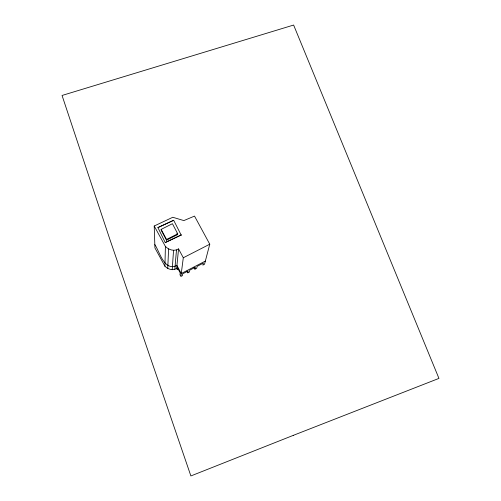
<?xml version="1.0" encoding="UTF-8"?>
<svg xmlns="http://www.w3.org/2000/svg" width="501" height="501" viewBox="0 0 501 501"><rect width="100%" height="100%" fill="white"/><g stroke="black" fill="none" stroke-linecap="round" stroke-linejoin="round"><path stroke-width="0.75" d="M161.147 229.377L161.14 230.172L166.52 240.23L177.648 234.6L177.711 233.823L172.419 223.709L161.147 229.377L166.545 239.472L166.52 240.23M165.23 242.565L181.193 234.988L165.23 242.565L157.903 227.579L173.672 220.277L181.187 235.107M165.405 246.442C168.674 249.83 174.361 251.734 178.55 248.897L176.653 268.404C172.926 270.953 167.835 269.262 164.923 266.231L165.405 246.442L154.214 226.001L172.789 217.271L183.854 220.59L194.52 216.094L209.769 244.2L204.514 264.259L202.855 265.117L203.356 263.125L197.118 266.344L196.699 268.242L194.914 269.162L194.012 267.484M167.754 268.517L168.58 248.997M173.672 220.277L157.903 227.579M172.2 269.751L173.553 250.387M174.818 269.35L176.49 249.943M178.55 268.63L177.16 269.35L177.341 267.534L180.21 272.907L179.984 274.755L180.88 276.446L183.303 257.764L178.55 248.897M194.914 269.162L195.315 267.277L189.773 270.139L189.441 271.98L187.812 272.826L188.125 270.997L182.696 273.803L182.439 275.638L181.4 276.176M205.341 261.096L181.262 273.533L176.941 265.442C164.153 271.623 159.813 252.016 154.822 244.582M183.303 257.764L209.769 244.2M166.545 239.472L177.711 233.823M164.923 266.231L154.928 247.901L154.214 226.001M186.911 271.141L187.812 272.826M176.653 268.404L177.16 269.35M176.941 233.259L177.648 234.6M293.235 435.388L190.881 475.95L109.788 239.127L62.055 95.459L293.624 25.05L438.945 378.399L293.235 435.388"/></g></svg>
